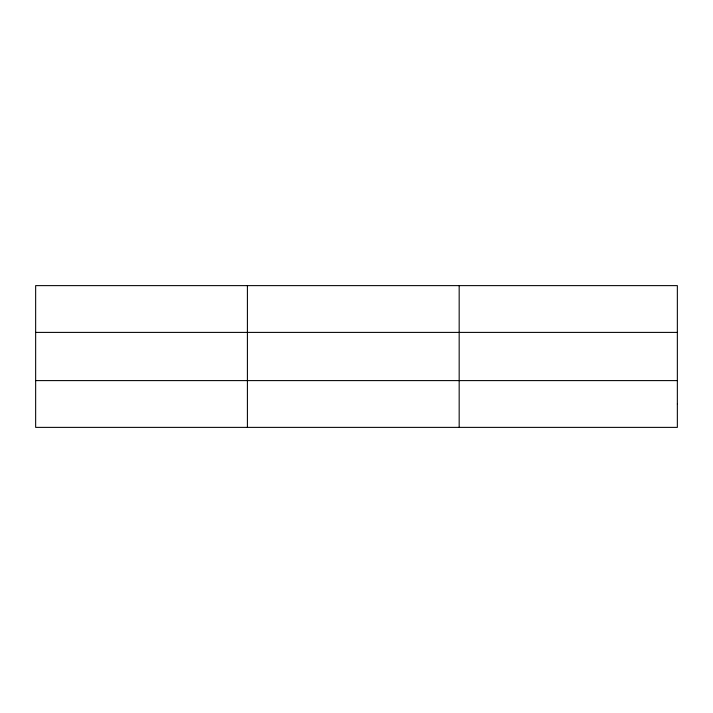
<?xml version="1.0" encoding="UTF-8"?>
<svg xmlns="http://www.w3.org/2000/svg" width="713" height="713" viewBox="0 0 713 713"><rect width="100%" height="100%" fill="white"/><g stroke="black" fill="none" stroke-linecap="round" stroke-linejoin="round"><path stroke-width="1.07" d="M247.411 427.381L247.411 285.619M459.172 427.381L459.172 285.619M35.65 332.401L677.35 332.401M35.65 380.599L677.35 380.599M677.35 403.995L677.35 427.381L35.65 427.381L35.65 285.619L677.35 285.619L677.35 403.995"/></g></svg>
